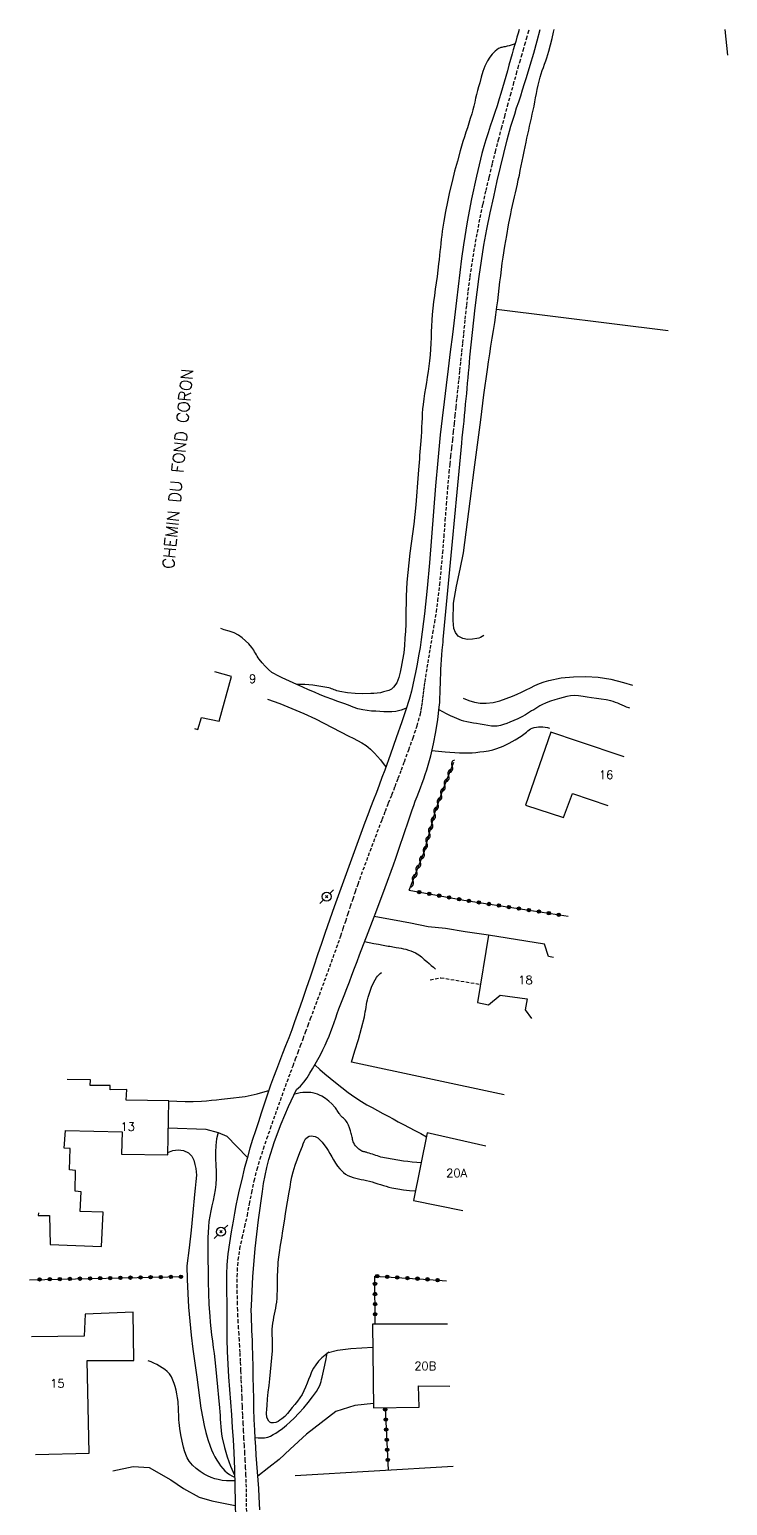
# Model space of a CAD drawing. Header units: millimetres. Extents: x 156000 to 157001, y 155000 to 156000.
# Drawn here: x 156223 to 156326.7, y 155780.8 to 156000 of the extents above; entities that cross this region are included whole.
import ezdxf
from ezdxf.enums import TextEntityAlignment as Align

# ---------------------------------------------------------------- set-up
doc = ezdxf.new("R2010")
doc.units = ezdxf.units.MM
doc.linetypes.add('DASHED', pattern=[0.75, 0.5, -0.25])
doc.layers.get('0').update_dxf_attribs({"linetype": 'CONTINUOUS'})
for name, color, linetype in [('W0001', 6, 'DASHED'), ('W0008', 7, 'CONTINUOUS'), ('W0017', 7, 'CONTINUOUS'), ('W0101', 7, 'CONTINUOUS'), ('W0112', 1, 'DASHED'), ('W0211', 2, 'CONTINUOUS'), ('W0214', 2, 'CONTINUOUS'), ('W0300', 7, 'CONTINUOUS'), ('W0303', 7, 'CONTINUOUS'), ('W0310', 3, 'CONTINUOUS'), ('W0323', 7, 'CONTINUOUS'), ('W0330', 7, 'CONTINUOUS'), ('W0473', 7, 'CONTINUOUS'), ('W0989', 7, 'CONTINUOUS'), ('W0991', 7, 'CONTINUOUS')]:
    doc.layers.add(name, color=color, linetype=linetype)
doc.styles.get("Standard").update_dxf_attribs({"font": 'romans.shx', "width": 0.85})

# ---------------------------------------------------------------- blocks, each defined once
blk = doc.blocks.new('T473')
for p, q in [((-0.166667, 0.166667), (0.166667, -0.166667)), ((-0.166667, -0.166667), (0.166667, 0.166667)), ((0.500001, 0.500001), (1.000002, 1.000002)), ((-1.000002, -1.000002), (-0.500001, -0.500001))]:
    blk.add_line(p, q)
blk.add_ellipse((0, 0), major_axis=(0.471405, 0.471405), ratio=1, start_param=5.4977871438, end_param=11.780972451)
blk = doc.blocks.new('t310o')
at = {"color": 0, "linetype": 'Continuous'}
for centre, start, end in [((-0.5, 0.38), 216.8699, 323.1304), ((0.5, -0.37), 36.8699, 143.1303)]:
    blk.add_arc(centre, 0.625, start, end, dxfattribs=at)
blk = doc.blocks.new('t323o')
at = {"color": 0, "linetype": 'Continuous'}
for radius in [0.25, 0.15]:
    blk.add_circle((0, 0), radius, dxfattribs=at)

msp = doc.modelspace()

# ---------------------------------------------------------------- linework, layer by layer
at = {"layer": 'W0001'}
msp.add_lwpolyline([(156255.25, 155779.86), (156255.24, 155781.3), (156255.23, 155782.73), (156255.19, 155784.17), (156255.15, 155785.26), (156255.1, 155786.35), (156255.04, 155787.44), (156254.98, 155788.54), (156254.92, 155789.63), (156254.85, 155790.72), (156254.79, 155791.81), (156254.74, 155792.9), (156254.67, 155794.22), (156254.62, 155795.54), (156254.56, 155796.86), (156254.51, 155798.19), (156254.45, 155799.51), (156254.4, 155800.83), (156254.34, 155802.15), (156254.28, 155803.47), (156254.23, 155804.37), (156254.18, 155805.26), (156254.12, 155806.16), (156254.06, 155807.06), (156254.01, 155807.95), (156253.96, 155808.85), (156253.92, 155809.75), (156253.9, 155810.65), (156253.88, 155811.47), (156253.86, 155812.3), (156253.85, 155813.12), (156253.85, 155813.95), (156253.86, 155814.78), (156253.88, 155815.6), (156253.93, 155816.43), (156254.01, 155817.25), (156254.25, 155818.92), (156254.6, 155820.56), (156254.98, 155822.2), (156255.35, 155823.83), (156255.69, 155825.56), (156256.03, 155827.28), (156256.38, 155829), (156256.8, 155830.71), (156257.25, 155832.24), (156257.74, 155833.76), (156258.26, 155835.26), (156258.78, 155836.77), (156259.51, 155838.85), (156260.25, 155840.93), (156261.01, 155843.01), (156261.77, 155845.08), (156262.14, 155846.08), (156262.51, 155847.09), (156262.89, 155848.09), (156263.26, 155849.09), (156263.64, 155850.09), (156264.01, 155851.09), (156264.38, 155852.09), (156264.75, 155853.09), (156265.79, 155855.89), (156266.82, 155858.68), (156267.85, 155861.48), (156268.85, 155864.29), (156269.23, 155865.38), (156269.6, 155866.48), (156269.96, 155867.58), (156270.32, 155868.68), (156270.68, 155869.78), (156271.05, 155870.87), (156271.42, 155871.97), (156271.8, 155873.06), (156272.56, 155875.17), (156273.34, 155877.27), (156274.12, 155879.36), (156274.92, 155881.45), (156275.38, 155882.68), (156275.86, 155883.9), (156276.34, 155885.12), (156276.82, 155886.34), (156277.29, 155887.57), (156277.77, 155888.79), (156278.23, 155890.02), (156278.68, 155891.25), (156279.32, 155893.01), (156279.96, 155894.77), (156280.55, 155896.55), (156281.05, 155898.36), (156281.17, 155898.95), (156281.28, 155899.54), (156281.37, 155900.13), (156281.44, 155900.73), (156281.51, 155901.33), (156281.58, 155901.92), (156281.66, 155902.52), (156281.74, 155903.11), (156281.85, 155903.82), (156281.97, 155904.53), (156282.08, 155905.24), (156282.19, 155905.95), (156282.31, 155906.65), (156282.42, 155907.36), (156282.54, 155908.07), (156282.65, 155908.78), (156282.91, 155910.36), (156283.18, 155911.94), (156283.43, 155913.53), (156283.65, 155915.12), (156283.93, 155917.5), (156284.16, 155919.89), (156284.37, 155922.27), (156284.57, 155924.66), (156284.75, 155927.05), (156284.94, 155929.44), (156285.13, 155931.83), (156285.35, 155934.21), (156285.47, 155935.42), (156285.59, 155936.63), (156285.72, 155937.84), (156285.85, 155939.05), (156285.98, 155940.26), (156286.11, 155941.47), (156286.23, 155942.68), (156286.36, 155943.89), (156286.5, 155945.26), (156286.65, 155946.63), (156286.79, 155948), (156286.93, 155949.37), (156287.07, 155950.74), (156287.21, 155952.11), (156287.36, 155953.48), (156287.5, 155954.85), (156287.72, 155956.96), (156287.94, 155959.07), (156288.17, 155961.18), (156288.44, 155963.29), (156288.77, 155965.48), (156289.13, 155967.67), (156289.52, 155969.85), (156289.94, 155972.03), (156290.36, 155974.06), (156290.81, 155976.07), (156291.28, 155978.08), (156291.76, 155980.09), (156292.2, 155981.84), (156292.65, 155983.59), (156293.12, 155985.34), (156293.58, 155987.08), (156294.01, 155988.67), (156294.44, 155990.25), (156294.87, 155991.84), (156295.31, 155993.42), (156295.56, 155994.29), (156295.81, 155995.16), (156296.06, 155996.02), (156296.32, 155996.89), (156296.57, 155997.76), (156296.83, 155998.63), (156297.08, 155999.49), (156297.22, 156000)], dxfattribs=at)
at = {"layer": 'W0008'}
for points in [[(156295.74, 156000), (156295.58, 155999.47), (156295.4, 155998.85), (156295.22, 155998.23), (156295.04, 155997.61), (156294.85, 155997), (156294.68, 155996.38), (156294.44, 155995.54), (156294.2, 155994.7), (156293.97, 155993.86), (156293.73, 155993.03), (156293.5, 155992.19), (156293.26, 155991.35), (156293.01, 155990.51), (156292.77, 155989.68), (156292.45, 155988.67), (156292.12, 155987.66), (156291.78, 155986.65), (156291.44, 155985.65), (156291.1, 155984.64), (156290.78, 155983.63), (156290.47, 155982.61), (156290.19, 155981.58), (156289.37, 155978.22), (156288.66, 155974.84), (156288.02, 155971.44), (156287.44, 155968.03), (156287.14, 155965.97), (156286.89, 155963.91), (156286.66, 155961.84), (156286.42, 155959.77), (156286.11, 155957.23), (156285.8, 155954.68), (156285.49, 155952.14), (156285.18, 155949.6), (156284.88, 155947.15), (156284.58, 155944.7), (156284.28, 155942.25), (156284.01, 155939.8), (156283.63, 155936), (156283.3, 155932.2), (156283, 155928.4), (156282.7, 155924.6), (156282.39, 155920.8), (156282.04, 155917), (156281.65, 155913.2), (156281.18, 155909.42), (156281, 155908.19), (156280.79, 155906.96), (156280.56, 155905.74), (156280.32, 155904.52), (156280.13, 155903.59), (156279.93, 155902.66), (156279.71, 155901.74), (156279.48, 155900.82), (156279.39, 155900.5), (156279.29, 155900.19), (156279.19, 155899.88), (156279.08, 155899.56), (156278.28, 155897.16), (156277.46, 155894.77), (156276.62, 155892.39), (156275.77, 155890.01), (156275.35, 155888.89), (156274.94, 155887.78), (156274.51, 155886.67), (156274.09, 155885.56), (156273.66, 155884.45), (156273.23, 155883.34), (156272.81, 155882.23), (156272.39, 155881.12), (156271, 155877.32), (156269.62, 155873.51), (156268.26, 155869.69), (156266.92, 155865.88), (156266.34, 155864.22), (156265.78, 155862.56), (156265.22, 155860.89), (156264.66, 155859.23), (156264.1, 155857.57), (156263.54, 155855.91), (156262.96, 155854.25), (156262.37, 155852.6), (156261.94, 155851.41), (156261.49, 155850.24), (156261.03, 155849.06), (156260.57, 155847.89), (156260.11, 155846.72), (156259.66, 155845.54), (156259.22, 155844.37), (156258.79, 155843.18), (156258.43, 155842.15), (156258.09, 155841.11), (156257.76, 155840.07), (156257.42, 155839.03), (156256.99, 155837.73), (156256.56, 155836.44), (156256.14, 155835.14), (156255.74, 155833.83), (156255.31, 155832.3), (156254.9, 155830.76), (156254.51, 155829.21), (156254.15, 155827.66), (156253.89, 155826.51), (156253.65, 155825.35), (156253.42, 155824.19), (156253.22, 155823.02), (156252.94, 155821.41), (156252.69, 155819.79), (156252.47, 155818.16), (156252.31, 155816.53), (156252.25, 155815.15), (156252.25, 155813.78), (156252.27, 155812.4), (156252.28, 155811.02), (156252.29, 155809.17), (156252.3, 155807.32), (156252.32, 155805.47), (156252.37, 155803.62), (156252.46, 155801.74), (156252.57, 155799.87), (156252.7, 155797.99), (156252.84, 155796.12), (156252.98, 155794.25), (156253.11, 155792.37), (156253.23, 155790.5), (156253.33, 155788.62), (156253.42, 155786.17), (156253.5, 155783.71), (156253.55, 155781.26), (156253.6, 155778.81)], [(156262.65, 155842.55), (156262.96, 155842.8), (156263.24, 155843.06), (156263.51, 155843.35), (156263.76, 155843.64), (156264.23, 155844.28), (156264.64, 155844.96), (156265.03, 155845.64), (156265.42, 155846.33), (156265.82, 155847.02), (156266.21, 155847.73), (156266.58, 155848.44), (156266.93, 155849.16), (156267.22, 155849.82), (156267.49, 155850.48), (156267.75, 155851.15), (156267.99, 155851.83), (156268.23, 155852.5), (156268.47, 155853.18), (156268.71, 155853.85), (156268.96, 155854.52), (156269.35, 155855.53), (156269.73, 155856.53), (156270.11, 155857.54), (156270.5, 155858.54), (156270.88, 155859.55), (156271.26, 155860.56), (156271.65, 155861.56), (156272.03, 155862.57), (156273.3, 155865.9), (156274.58, 155869.23), (156275.84, 155872.57), (156277.06, 155875.92), (156277.42, 155876.94), (156277.77, 155877.96), (156278.11, 155878.98), (156278.44, 155880), (156278.78, 155881.02), (156279.12, 155882.04), (156279.46, 155883.06), (156279.82, 155884.08), (156280.06, 155884.74), (156280.3, 155885.4), (156280.55, 155886.06), (156280.81, 155886.72), (156281.06, 155887.37), (156281.3, 155888.04), (156281.54, 155888.7), (156281.77, 155889.36), (156282, 155890.05), (156282.21, 155890.73), (156282.42, 155891.42), (156282.6, 155892.11), (156282.99, 155893.9), (156283.34, 155895.7), (156283.63, 155897.51), (156283.85, 155899.33), (156283.92, 155900.03), (156283.96, 155900.74), (156283.99, 155901.44), (156284.01, 155902.14), (156284.03, 155902.84), (156284.04, 155903.55), (156284.07, 155904.25), (156284.1, 155904.95), (156284.15, 155905.67), (156284.2, 155906.39), (156284.25, 155907.1), (156284.31, 155907.82), (156284.34, 155908.22), (156284.38, 155908.61), (156284.42, 155909.01), (156284.45, 155909.41), (156285.13, 155916.69), (156285.81, 155923.97), (156286.51, 155931.26), (156287.2, 155938.54), (156287.28, 155939.37), (156287.36, 155940.19), (156287.45, 155941.02), (156287.53, 155941.85), (156287.61, 155942.68), (156287.69, 155943.5), (156287.77, 155944.33), (156287.85, 155945.16), (156287.93, 155945.93), (156288, 155946.7), (156288.07, 155947.47), (156288.14, 155948.24), (156288.21, 155949.01), (156288.28, 155949.79), (156288.35, 155950.56), (156288.42, 155951.33), (156288.61, 155953.16), (156288.79, 155955), (156288.98, 155956.84), (156289.2, 155958.67), (156289.49, 155960.99), (156289.79, 155963.31), (156290.12, 155965.63), (156290.49, 155967.95), (156290.93, 155970.35), (156291.42, 155972.76), (156291.94, 155975.15), (156292.48, 155977.54), (156292.95, 155979.57), (156293.44, 155981.6), (156293.96, 155983.62), (156294.51, 155985.63), (156294.78, 155986.54), (156295.06, 155987.45), (156295.35, 155988.36), (156295.65, 155989.26), (156295.95, 155990.16), (156296.24, 155991.06), (156296.53, 155991.97), (156296.82, 155992.88), (156297.35, 155994.69), (156297.88, 155996.5), (156298.39, 155998.32), (156298.86, 156000)], [(156257.61, 155827.4), (156257.77, 155828.6), (156257.98, 155829.8), (156258.24, 155830.99), (156258.55, 155832.16), (156259.4, 155834.83), (156260.37, 155837.45), (156261.45, 155840.02), (156262.65, 155842.55)], [(156257.21, 155780.12), (156257.11, 155782.06), (156257.04, 155783.3), (156256.95, 155784.53), (156256.86, 155785.77), (156256.77, 155787.01), (156256.67, 155788.24), (156256.59, 155789.48), (156256.51, 155790.72), (156256.45, 155791.96), (156256.38, 155793.53), (156256.33, 155795.11), (156256.29, 155796.68), (156256.26, 155798.26), (156256.23, 155799.83), (156256.2, 155801.41), (156256.17, 155802.98), (156256.13, 155804.56), (156256.1, 155805.29), (156256.07, 155806.03), (156256.03, 155806.77), (156256, 155807.51), (156255.97, 155808.25), (156255.95, 155808.98), (156255.94, 155809.72), (156255.96, 155810.46), (156256.17, 155814.71), (156256.52, 155818.96), (156257, 155823.19), (156257.61, 155827.4)]]:
    msp.add_lwpolyline(points, dxfattribs=at)
at = {"layer": 'W0017'}
for points in [[(156278.96, 155899.21), (156278.59, 155899.04), (156278.21, 155898.9), (156277.81, 155898.78), (156277.41, 155898.7), (156276.82, 155898.64), (156276.23, 155898.64), (156275.64, 155898.67), (156275.05, 155898.71), (156274.41, 155898.73), (156273.77, 155898.77), (156273.14, 155898.83), (156272.5, 155898.93), (156271.77, 155899.12), (156271.06, 155899.37), (156270.36, 155899.63), (156269.66, 155899.89), (156268.78, 155900.2), (156267.91, 155900.52), (156267.04, 155900.84), (156266.17, 155901.18), (156265.3, 155901.55), (156264.43, 155901.94), (156263.57, 155902.34), (156262.7, 155902.73), (156262.16, 155902.98), (156261.62, 155903.22), (156261.08, 155903.46), (156260.54, 155903.72), (156260.15, 155903.9), (156259.75, 155904.08), (156259.36, 155904.28), (156258.99, 155904.51), (156258.47, 155904.95), (156257.98, 155905.44), (156257.53, 155905.95), (156257.11, 155906.48), (156256.95, 155906.69), (156256.82, 155906.91), (156256.69, 155907.14), (156256.56, 155907.36), (156256.43, 155907.59), (156256.3, 155907.81), (156256.16, 155908.02), (156256, 155908.23), (156255.57, 155908.73), (156255.1, 155909.2), (156254.6, 155909.64), (156254.06, 155910.02), (156253.37, 155910.37), (156252.65, 155910.63), (156251.91, 155910.85), (156251.42, 155911.01)], [(156312.17, 155899.19), (156312.02, 155899.24), (156311.69, 155899.37), (156311.35, 155899.5), (156311.03, 155899.64), (156310.7, 155899.78), (156310.37, 155899.92), (156310.03, 155900.05), (156309.69, 155900.17), (156309.35, 155900.27), (156308.64, 155900.43), (156307.92, 155900.54), (156307.2, 155900.62), (156306.48, 155900.72), (156305.84, 155900.83), (156305.21, 155900.95), (156304.56, 155901.05), (156303.91, 155901.08), (156303.34, 155901.03), (156302.79, 155900.93), (156302.24, 155900.8), (156301.7, 155900.65), (156301.04, 155900.45), (156300.38, 155900.23), (156299.74, 155899.98), (156299.11, 155899.69), (156298.79, 155899.53), (156298.48, 155899.35), (156298.18, 155899.17), (156297.88, 155898.97), (156297.58, 155898.78), (156297.28, 155898.59), (156296.97, 155898.4), (156296.66, 155898.23), (156296.1, 155897.93), (156295.52, 155897.63), (156294.94, 155897.36), (156294.34, 155897.11), (156293.88, 155896.94), (156293.41, 155896.78), (156292.93, 155896.64), (156292.44, 155896.54), (156292.24, 155896.51), (156292.04, 155896.5), (156291.83, 155896.5), (156291.63, 155896.51)], [(156258.35, 155900.55), (156260.16, 155899.87), (156261.94, 155899.15), (156263.72, 155898.39), (156265.48, 155897.59), (156266.73, 155896.99), (156267.97, 155896.35), (156269.19, 155895.69), (156270.42, 155895.04), (156271.07, 155894.72), (156271.72, 155894.4), (156272.37, 155894.06), (156272.98, 155893.67), (156273.32, 155893.41), (156273.65, 155893.12), (156273.95, 155892.82), (156274.25, 155892.52), (156274.7, 155892.03), (156275.13, 155891.52), (156275.54, 155891), (156275.93, 155890.47)], [(156291.63, 155896.51), (156291.07, 155896.61), (156290.51, 155896.7), (156289.95, 155896.8), (156289.39, 155896.91), (156288.92, 155896.99), (156288.44, 155897.07), (156287.97, 155897.16), (156287.5, 155897.28), (156287.14, 155897.39), (156286.79, 155897.51), (156286.45, 155897.64), (156286.1, 155897.79), (156285.52, 155898.05), (156284.95, 155898.34), (156284.38, 155898.64), (156283.83, 155898.96)], [(156282.79, 155892.9), (156283.27, 155892.84), (156283.75, 155892.8), (156284.23, 155892.75), (156284.72, 155892.71), (156285.44, 155892.65), (156286.16, 155892.6), (156286.88, 155892.55), (156287.6, 155892.54), (156288.17, 155892.55), (156288.73, 155892.58), (156289.3, 155892.63), (156289.86, 155892.69), (156290.5, 155892.78), (156291.15, 155892.87), (156291.79, 155893), (156292.42, 155893.19), (156293.35, 155893.56), (156294.26, 155894.01), (156295.13, 155894.51), (156296, 155895.03), (156296.21, 155895.17), (156296.41, 155895.33), (156296.61, 155895.49), (156296.8, 155895.65), (156297, 155895.82), (156297.21, 155895.97), (156297.43, 155896.11), (156297.66, 155896.22), (156297.97, 155896.33), (156298.29, 155896.4), (156298.61, 155896.43), (156298.93, 155896.45), (156299.26, 155896.44), (156299.59, 155896.4), (156299.92, 155896.34), (156300.23, 155896.25)], [(156291.17, 155865.5), (156287.69, 155865.98), (156284.78, 155866.46), (156282.23, 155866.73), (156279.57, 155867.27), (156278.26, 155867.52), (156274.18, 155868.26)], [(156272.77, 155864.52), (156273.46, 155864.38), (156274.15, 155864.25), (156274.85, 155864.12), (156275.54, 155863.99), (156275.78, 155863.95), (156276.02, 155863.91), (156276.26, 155863.87), (156276.5, 155863.84), (156276.74, 155863.8), (156276.98, 155863.76), (156277.22, 155863.72), (156277.46, 155863.67), (156277.83, 155863.61), (156278.19, 155863.54), (156278.55, 155863.47), (156278.91, 155863.38), (156279.27, 155863.27), (156279.64, 155863.16), (156280, 155863.02), (156280.35, 155862.86), (156280.8, 155862.57), (156281.21, 155862.24), (156281.61, 155861.89), (156282.01, 155861.55), (156282.34, 155861.27), (156282.67, 155860.99), (156282.99, 155860.71), (156283.3, 155860.42)], [(156265.35, 155846.21), (156266.1, 155845.53), (156266.86, 155844.86), (156267.63, 155844.22), (156268.42, 155843.58), (156269.37, 155842.85), (156270.33, 155842.13), (156271.3, 155841.44), (156272.3, 155840.78), (156273.08, 155840.3), (156273.88, 155839.86), (156274.69, 155839.43), (156275.49, 155839), (156276.25, 155838.59), (156277.01, 155838.18), (156277.77, 155837.77), (156278.54, 155837.37), (156279.39, 155836.91), (156280.25, 155836.45), (156281.11, 155836), (156281.96, 155835.54)], [(156243.67, 155840.86), (156244.89, 155840.8), (156246.1, 155840.77), (156247.32, 155840.78), (156248.54, 155840.82), (156249.28, 155840.87), (156250.03, 155840.95), (156250.77, 155841.04), (156251.51, 155841.13), (156252.39, 155841.22), (156253.27, 155841.31), (156254.15, 155841.41), (156255.03, 155841.54), (156255.91, 155841.72), (156256.79, 155841.92), (156257.66, 155842.14), (156258.52, 155842.4)], [(156281.17, 155831.65), (156280.51, 155831.7), (156279.85, 155831.77), (156279.19, 155831.84), (156278.53, 155831.93), (156277.69, 155832.06), (156276.85, 155832.19), (156276.02, 155832.35), (156275.19, 155832.53), (156274.93, 155832.6), (156274.68, 155832.68), (156274.43, 155832.76), (156274.18, 155832.84), (156273.93, 155832.93), (156273.69, 155833.01), (156273.44, 155833.1), (156273.19, 155833.17), (156273.08, 155833.2), (156272.98, 155833.23), (156272.88, 155833.26), (156272.78, 155833.28), (156272.67, 155833.31), (156272.57, 155833.34), (156272.47, 155833.37), (156272.37, 155833.41), (156272.21, 155833.49), (156272.06, 155833.58), (156271.92, 155833.67), (156271.79, 155833.79), (156271.6, 155833.98), (156271.43, 155834.18), (156271.28, 155834.4), (156271.15, 155834.64), (156271.08, 155834.8), (156271.03, 155834.98), (156270.99, 155835.15), (156270.95, 155835.33), (156270.92, 155835.5), (156270.88, 155835.68), (156270.84, 155835.85), (156270.79, 155836.03), (156270.67, 155836.44), (156270.54, 155836.85), (156270.39, 155837.25), (156270.19, 155837.64), (156270.07, 155837.82), (156269.94, 155837.98), (156269.8, 155838.13), (156269.65, 155838.28), (156269.5, 155838.42), (156269.35, 155838.57), (156269.2, 155838.72), (156269.07, 155838.88), (156268.97, 155839.01), (156268.88, 155839.15), (156268.8, 155839.28), (156268.71, 155839.42), (156268.63, 155839.56), (156268.54, 155839.69), (156268.45, 155839.83), (156268.34, 155839.95), (156267.91, 155840.41), (156267.45, 155840.84), (156266.95, 155841.24), (156266.42, 155841.58), (156266.09, 155841.74), (156265.75, 155841.87), (156265.4, 155841.96), (156265.05, 155842.05), (156264.79, 155842.09), (156264.54, 155842.12), (156264.28, 155842.13), (156264.02, 155842.13), (156263.61, 155842.1), (156263.19, 155842.04), (156262.78, 155841.96), (156262.38, 155841.85)], [(156243.6, 155836.88), (156249.17, 155836.66), (156251, 155836.18), (156252.31, 155835.63), (156255.34, 155832.51)], [(156256.49, 155790.89), (156256.96, 155790.82), (156257.43, 155790.8), (156257.9, 155790.84), (156258.37, 155790.93), (156258.79, 155791.09), (156259.19, 155791.29), (156259.56, 155791.53), (156259.92, 155791.78), (156260.55, 155792.22), (156261.15, 155792.7), (156261.73, 155793.21), (156262.29, 155793.74), (156263.02, 155794.49), (156263.72, 155795.27), (156264.38, 155796.08), (156265.02, 155796.9), (156265.32, 155797.31), (156265.61, 155797.72), (156265.88, 155798.15), (156266.11, 155798.6), (156266.22, 155798.89), (156266.3, 155799.2), (156266.37, 155799.5), (156266.44, 155799.81), (156266.65, 155800.72), (156266.86, 155801.63), (156267.04, 155802.55), (156267.22, 155803.46)], [(156267.23, 155803.46), (156268.76, 155803.83), (156270.74, 155804.08), (156273.98, 155804.28)], [(156253.44, 155784.44), (156252.84, 155784.41), (156252.23, 155784.43), (156251.63, 155784.5), (156251.04, 155784.61), (156250.5, 155784.75), (156249.97, 155784.94), (156249.45, 155785.16), (156248.96, 155785.43), (156248.34, 155785.83), (156247.75, 155786.28), (156247.2, 155786.78), (156246.72, 155787.36), (156246.43, 155787.84), (156246.21, 155788.36), (156246.03, 155788.89), (156245.88, 155789.42), (156245.65, 155790.33), (156245.47, 155791.25), (156245.33, 155792.18), (156245.22, 155793.1), (156245.18, 155793.49), (156245.16, 155793.88), (156245.15, 155794.27), (156245.14, 155794.66), (156245.13, 155795.05), (156245.12, 155795.44), (156245.09, 155795.83), (156245.05, 155796.21), (156244.98, 155796.77), (156244.89, 155797.33), (156244.78, 155797.88), (156244.63, 155798.42), (156244.47, 155798.91), (156244.3, 155799.39), (156244.07, 155799.87), (156243.79, 155800.3), (156243.46, 155800.65), (156243.09, 155800.95), (156242.7, 155801.21), (156242.31, 155801.46), (156241.9, 155801.7), (156241.48, 155801.91), (156241.05, 155802.1), (156240.61, 155802.27)], [(156274.07, 155795.93), (156271.33, 155795.63), (156268.5, 155794.74), (156264.13, 155791.36), (156261.73, 155789.14), (156260.08, 155787.62), (156258.55, 155786.41), (156256.9, 155785.11)], [(156235.38, 155785.94), (156238.37, 155786.55), (156240.76, 155786.4), (156243.97, 155784.58), (156245.88, 155783.27), (156248.2, 155782.02), (156250.08, 155781.45), (156253.52, 155780.79)]]:
    msp.add_lwpolyline(points, dxfattribs=at)
at = {"layer": 'W0101'}
for points in [[(156247.48, 155896.17), (156248.02, 155896.04), (156248.52, 155897.83), (156251.14, 155897.29), (156252.98, 155903.89)], [(156252.98, 155903.89), (156250.53, 155904.58)], [(156304.56, 155894.24), (156300.42, 155895.62), (156296.65, 155884.81), (156302.3, 155882.98), (156303.64, 155886.52), (156303.64, 155886.52), (156308.89, 155884.75)], [(156311.32, 155891.95), (156304.56, 155894.24)], [(156300.81, 155862.16), (156300.08, 155862.3), (156299.5, 155864.12), (156291.17, 155865.5), (156289.52, 155855.48), (156291.15, 155855.14), (156292.92, 155856.59), (156296.89, 155856.02), (156296.62, 155854.38), (156297.57, 155853.1)], [(156237.37, 155840.98), (156237.46, 155842.58), (156234.97, 155842.51), (156234.96, 155843.13), (156232.01, 155843.14), (156232.04, 155843.99), (156228.57, 155844.03)], [(156224.32, 155824.23), (156224.3, 155823.84), (156225.96, 155823.82), (156226.08, 155819.54), (156233.7, 155819.25), (156233.95, 155824.33), (156230.52, 155824.43), (156230.69, 155827.37), (156229.78, 155827.48), (156229.84, 155830.52), (156228.93, 155830.61), (156229.01, 155833.8), (156228.14, 155833.86), (156228.36, 155836.48), (156236.74, 155836.25), (156236.74, 155836.25), (156236.68, 155832.97), (156243.52, 155832.84), (156243.67, 155840.86), (156237.37, 155840.98)], [(156290.79, 155834.13), (156282.08, 155836.1), (156280.04, 155826.07), (156287.38, 155824.6)], [(156231.58, 155802.29), (156238.51, 155802.28), (156238.38, 155809.48), (156231.26, 155809.19), (156231.09, 155805.9), (156231.09, 155805.9), (156223.28, 155805.81)], [(156277.29, 155807.69), (156273.95, 155807.68), (156274.08, 155795.28), (156280.89, 155795.36), (156280.77, 155798.53), (156280.77, 155798.53), (156285.45, 155798.5)], [(156285.09, 155807.7), (156277.29, 155807.69)], [(156223.87, 155788.35), (156231.84, 155788.52), (156231.58, 155802.29)]]:
    msp.add_lwpolyline(points, dxfattribs=at)
at = {"layer": 'W0112'}
msp.add_lwpolyline([(156282.5, 155858.85), (156284.1, 155859.15), (156289.97, 155858.19)], dxfattribs=at)
at = {"layer": 'W0211'}
for points in [[(156290.46, 155910), (156290.23, 155909.83), (156289.98, 155909.69), (156289.72, 155909.59), (156289.44, 155909.53), (156288.77, 155909.44), (156288.06, 155909.41), (156287.34, 155909.55), (156286.68, 155909.91), (156286.27, 155910.42), (156286.04, 155911.03), (156285.95, 155911.65), (156285.91, 155912.24), (156285.95, 155914.8), (156286.4, 155917.33), (156286.98, 155919.82), (156287.45, 155922.27), (156287.66, 155923.81), (156287.87, 155925.35), (156288.07, 155926.88), (156288.26, 155928.42), (156288.46, 155929.96), (156288.65, 155931.5), (156288.85, 155933.04), (156289.05, 155934.58), (156289.53, 155938.31), (156290.01, 155942.04), (156290.5, 155945.76), (156291.02, 155949.49), (156291.18, 155950.65), (156291.36, 155951.82), (156291.54, 155952.98), (156291.73, 155954.14), (156291.91, 155955.31), (156292.09, 155956.47), (156292.26, 155957.63), (156292.42, 155958.8), (156292.55, 155959.72), (156292.66, 155960.65), (156292.77, 155961.58), (156292.87, 155962.5), (156292.98, 155963.43), (156293.09, 155964.35), (156293.21, 155965.28), (156293.34, 155966.2), (156293.59, 155967.81), (156293.87, 155969.41), (156294.16, 155971), (156294.47, 155972.6), (156294.6, 155973.23), (156294.74, 155973.87), (156294.88, 155974.5), (156295.03, 155975.13), (156295.18, 155975.76), (156295.32, 155976.39), (156295.46, 155977.03), (156295.6, 155977.66), (156295.75, 155978.36), (156295.89, 155979.06), (156296.03, 155979.76), (156296.18, 155980.46), (156296.32, 155981.16), (156296.46, 155981.86), (156296.6, 155982.56), (156296.75, 155983.26), (156296.88, 155983.86), (156297.01, 155984.45), (156297.14, 155985.05), (156297.27, 155985.64), (156297.4, 155986.24), (156297.54, 155986.83), (156297.67, 155987.43), (156297.8, 155988.02), (156297.93, 155988.64), (156298.05, 155989.25), (156298.17, 155989.87), (156298.29, 155990.49), (156298.42, 155991.1), (156298.55, 155991.71), (156298.69, 155992.33), (156298.85, 155992.93), (156298.99, 155993.42), (156299.15, 155993.9), (156299.32, 155994.38), (156299.49, 155994.85), (156299.66, 155995.33), (156299.83, 155995.8), (156299.99, 155996.28), (156300.14, 155996.77), (156300.39, 155997.72), (156300.62, 155998.67), (156300.82, 155999.63), (156300.9, 156000)], [(156295.11, 155997.88), (156294.82, 155997.79), (156294.54, 155997.69), (156294.25, 155997.6), (156293.96, 155997.52), (156293.8, 155997.47), (156293.64, 155997.44), (156293.47, 155997.41), (156293.31, 155997.39), (156293.14, 155997.35), (156292.98, 155997.31), (156292.82, 155997.25), (156292.67, 155997.17), (156292.16, 155996.8), (156291.73, 155996.36), (156291.35, 155995.87), (156291.02, 155995.36), (156290.63, 155994.57), (156290.34, 155993.75), (156290.1, 155992.91), (156289.86, 155992.08), (156289.69, 155991.51), (156289.54, 155990.94), (156289.39, 155990.36), (156289.25, 155989.78), (156289.12, 155989.2), (156288.97, 155988.63), (156288.83, 155988.05), (156288.67, 155987.48), (156288.47, 155986.79), (156288.26, 155986.1), (156288.04, 155985.42), (156287.82, 155984.73), (156287.59, 155984.05), (156287.38, 155983.37), (156287.16, 155982.68), (156286.96, 155981.99), (156286.54, 155980.47), (156286.13, 155978.95), (156285.75, 155977.42), (156285.39, 155975.88), (156285.09, 155974.43), (156284.8, 155972.97), (156284.55, 155971.51), (156284.31, 155970.05), (156284.23, 155969.44), (156284.15, 155968.84), (156284.08, 155968.23), (156284.02, 155967.63), (156283.96, 155967.02), (156283.9, 155966.42), (156283.83, 155965.82), (156283.76, 155965.21), (156283.65, 155964.27), (156283.52, 155963.33), (156283.39, 155962.38), (156283.26, 155961.44), (156283.13, 155960.5), (156283.01, 155959.56), (156282.9, 155958.61), (156282.81, 155957.66), (156282.74, 155956.81), (156282.69, 155955.95), (156282.66, 155955.09), (156282.63, 155954.23), (156282.6, 155953.37), (156282.56, 155952.52), (156282.5, 155951.66), (156282.43, 155950.8), (156282.33, 155949.99), (156282.21, 155949.18), (156282.08, 155948.37), (156281.94, 155947.56), (156281.8, 155946.75), (156281.67, 155945.94), (156281.55, 155945.13), (156281.45, 155944.32), (156281.39, 155943.64), (156281.34, 155942.96), (156281.3, 155942.28), (156281.26, 155941.61), (156281.23, 155940.93), (156281.2, 155940.25), (156281.16, 155939.57), (156281.12, 155938.89), (156281.08, 155938.36), (156281.04, 155937.82), (156280.99, 155937.29), (156280.94, 155936.75), (156280.9, 155936.22), (156280.85, 155935.68), (156280.81, 155935.14), (156280.76, 155934.61), (156280.71, 155933.96), (156280.67, 155933.31), (156280.62, 155932.66), (156280.58, 155932.01), (156280.54, 155931.35), (156280.49, 155930.7), (156280.44, 155930.05), (156280.38, 155929.4), (156280.23, 155927.97), (156280.06, 155926.53), (156279.87, 155925.1), (156279.68, 155923.67), (156279.5, 155922.24), (156279.32, 155920.8), (156279.17, 155919.37), (156279.05, 155917.93), (156278.98, 155916.89), (156278.94, 155915.84), (156278.92, 155914.8), (156278.91, 155913.76), (156278.9, 155912.71), (156278.87, 155911.67), (156278.83, 155910.63), (156278.76, 155909.59), (156278.67, 155908.51), (156278.57, 155907.43), (156278.42, 155906.36), (156278.2, 155905.3), (156278.03, 155904.54), (156277.84, 155903.75), (156277.54, 155902.98), (156277.07, 155902.3), (156276.74, 155902.03), (156276.36, 155901.84), (156275.97, 155901.71), (156275.58, 155901.6), (156275.11, 155901.49), (156274.64, 155901.42), (156274.16, 155901.38), (156273.68, 155901.36), (156272.52, 155901.35), (156271.37, 155901.39), (156270.22, 155901.5), (156269.08, 155901.68), (156268.87, 155901.73), (156268.66, 155901.79), (156268.46, 155901.86), (156268.27, 155901.94), (156268.07, 155902.02), (156267.87, 155902.09), (156267.67, 155902.16), (156267.46, 155902.21), (156266.28, 155902.44), (156265.1, 155902.6), (156263.9, 155902.7), (156262.7, 155902.73)], [(156267.46, 155803.52), (156266.91, 155803.12), (156266.4, 155802.68), (156265.93, 155802.19), (156265.51, 155801.66), (156265.18, 155801.15), (156264.9, 155800.61), (156264.66, 155800.05), (156264.44, 155799.48), (156264.23, 155798.92), (156264, 155798.36), (156263.75, 155797.81), (156263.47, 155797.27), (156263.14, 155796.76), (156262.78, 155796.27), (156262.4, 155795.79), (156262.02, 155795.32), (156261.66, 155794.88), (156261.3, 155794.43), (156260.91, 155794), (156260.48, 155793.62), (156260.2, 155793.42), (156259.91, 155793.24), (156259.59, 155793.09), (156259.24, 155793.03), (156259.06, 155793.03), (156258.87, 155793.06), (156258.68, 155793.13), (156258.53, 155793.27), (156258.25, 155793.84), (156258.19, 155794.48), (156258.24, 155795.09), (156258.27, 155795.64), (156258.32, 155796.63), (156258.43, 155797.62), (156258.57, 155798.6), (156258.68, 155799.58), (156258.79, 155800.62), (156258.91, 155801.65), (156259.01, 155802.69), (156259.08, 155803.73), (156259.1, 155804.19), (156259.09, 155804.65), (156259.08, 155805.1), (156259.07, 155805.56), (156259.06, 155806.02), (156259.05, 155806.48), (156259.06, 155806.94), (156259.09, 155807.39), (156259.14, 155807.85), (156259.21, 155808.3), (156259.3, 155808.74), (156259.39, 155809.19), (156259.49, 155809.63), (156259.57, 155810.08), (156259.65, 155810.53), (156259.71, 155810.98), (156259.76, 155811.55), (156259.79, 155812.12), (156259.81, 155812.69), (156259.82, 155813.25), (156259.83, 155813.82), (156259.84, 155814.39), (156259.85, 155814.96), (156259.87, 155815.53), (156259.9, 155815.97), (156259.92, 155816.41), (156259.95, 155816.85), (156259.99, 155817.3), (156260.12, 155818.36), (156260.28, 155819.43), (156260.45, 155820.49), (156260.62, 155821.55), (156260.85, 155822.99), (156261.08, 155824.43), (156261.32, 155825.87), (156261.57, 155827.31), (156261.7, 155828.07), (156261.83, 155828.82), (156261.98, 155829.58), (156262.16, 155830.33), (156262.45, 155831.3), (156262.78, 155832.27), (156263.14, 155833.22), (156263.54, 155834.16), (156263.66, 155834.49), (156263.79, 155834.85), (156263.98, 155835.21), (156264.27, 155835.48), (156264.55, 155835.61), (156264.85, 155835.66), (156265.15, 155835.64), (156265.44, 155835.57), (156265.84, 155835.36), (156266.17, 155835.05), (156266.45, 155834.72), (156266.71, 155834.39), (156267.05, 155833.96), (156267.35, 155833.5), (156267.62, 155833.04), (156267.89, 155832.56), (156268.15, 155832.09), (156268.43, 155831.63), (156268.74, 155831.18), (156269.09, 155830.76), (156269.36, 155830.48), (156269.64, 155830.22), (156269.95, 155829.99), (156270.28, 155829.8), (156270.66, 155829.63), (156271.05, 155829.49), (156271.46, 155829.38), (156271.86, 155829.29), (156272.27, 155829.21), (156272.67, 155829.13), (156273.07, 155829.04), (156273.47, 155828.94), (156273.89, 155828.82), (156274.3, 155828.69), (156274.72, 155828.56), (156275.13, 155828.43), (156275.55, 155828.3), (156275.97, 155828.18), (156276.39, 155828.07), (156276.81, 155827.97), (156277.68, 155827.8), (156278.56, 155827.67), (156279.44, 155827.56), (156280.33, 155827.49)], [(156243.53, 155833.2), (156244.28, 155833.52), (156245.08, 155833.62), (156245.89, 155833.5), (156246.62, 155833.15), (156247.12, 155832.67), (156247.42, 155832.05), (156247.57, 155831.42), (156247.68, 155830.81), (156247.78, 155829.84), (156247.72, 155828.87), (156247.6, 155827.91), (156247.5, 155826.96), (156247.27, 155824.31), (156247.01, 155821.66), (156246.72, 155819.02), (156246.38, 155816.38)], [(156246.38, 155816.38), (156246.42, 155814.32), (156246.5, 155812.27), (156246.63, 155810.21), (156246.79, 155808.16), (156247, 155806.08), (156247.27, 155803.99), (156247.56, 155801.91), (156247.85, 155799.83), (156248.04, 155798.29), (156248.23, 155796.74), (156248.45, 155795.2), (156248.73, 155793.67), (156248.95, 155792.63), (156249.2, 155791.6), (156249.49, 155790.58), (156249.83, 155789.58), (156250.04, 155789.04), (156250.28, 155788.5), (156250.54, 155787.98), (156250.83, 155787.48), (156251.1, 155787.06), (156251.38, 155786.66), (156251.69, 155786.27), (156252.03, 155785.91), (156252.35, 155785.64), (156252.69, 155785.39), (156253.05, 155785.16), (156253.43, 155784.97)]]:
    msp.add_lwpolyline(points, dxfattribs=at)
at = {"layer": 'W0214'}
msp.add_lwpolyline([(156251, 155836.18), (156251, 155836.18), (156251, 155836.18), (156251, 155836.18), (156251, 155836.18), (156250.77, 155835.22), (156250.66, 155834.24), (156250.62, 155833.26), (156250.64, 155832.29), (156250.69, 155831.33), (156250.72, 155830.37), (156250.72, 155829.4), (156250.66, 155828.44), (156250.55, 155827.65), (156250.42, 155826.86), (156250.26, 155826.08), (156250.09, 155825.3), (156249.93, 155824.52), (156249.78, 155823.73), (156249.65, 155822.95), (156249.56, 155822.15), (156249.47, 155820.53), (156249.46, 155818.91), (156249.49, 155817.3), (156249.53, 155815.68), (156249.55, 155813.99), (156249.59, 155812.3), (156249.65, 155810.6), (156249.76, 155808.91), (156249.83, 155807.98), (156249.93, 155807.05), (156250.04, 155806.12), (156250.16, 155805.19), (156250.28, 155804.26), (156250.4, 155803.33), (156250.52, 155802.4), (156250.62, 155801.47), (156250.78, 155799.92), (156250.93, 155798.37), (156251.08, 155796.81), (156251.23, 155795.26), (156251.27, 155794.7), (156251.3, 155794.15), (156251.33, 155793.59), (156251.36, 155793.03), (156251.4, 155792.47), (156251.46, 155791.92), (156251.53, 155791.36), (156251.63, 155790.81), (156251.96, 155789.39), (156252.37, 155787.99), (156252.86, 155786.62), (156253.42, 155785.27)], dxfattribs=at)
at = {"layer": 'W0300'}
for points in [[(156287.43, 155900.7), (156288.24, 155900.35), (156289.08, 155900.1), (156289.94, 155899.95), (156290.82, 155899.92), (156291.84, 155900.03), (156292.83, 155900.31), (156293.78, 155900.65), (156294.72, 155901), (156295.41, 155901.27), (156296.08, 155901.57), (156296.74, 155901.9), (156297.4, 155902.23), (156298.07, 155902.56), (156298.74, 155902.86), (156299.44, 155903.13), (156300.15, 155903.33), (156301.96, 155903.68), (156303.78, 155903.86), (156305.62, 155903.9), (156307.45, 155903.8), (156309.35, 155903.5), (156311.21, 155903.02), (156312.57, 155902.6)], [(156270.8, 155846.63), (156271.33, 155848.29), (156271.84, 155849.97), (156272.3, 155851.65), (156272.73, 155853.34), (156272.81, 155853.71), (156272.87, 155854.07), (156272.93, 155854.44), (156272.99, 155854.8), (156273.05, 155855.17), (156273.11, 155855.53), (156273.19, 155855.9), (156273.29, 155856.26), (156273.53, 155857.01), (156273.81, 155857.76), (156274.13, 155858.48), (156274.53, 155859.18), (156274.69, 155859.39), (156274.86, 155859.59), (156275.06, 155859.78), (156275.27, 155859.95)], [(156293.52, 155841.77), (156270.8, 155846.63)]]:
    msp.add_lwpolyline(points, dxfattribs=at)
at = {"layer": 'W0303'}
msp.add_lwpolyline([(156262.46, 155785.21), (156285.91, 155786.62)], dxfattribs=at)
at = {"layer": 'W0310'}
msp.add_lwpolyline([(156279.41, 155872.15), (156281.64, 155877.96), (156283.25, 155883.82), (156284.43, 155887.17), (156286, 155891.16)], dxfattribs=at)
at = {"layer": 'W0323'}
for points in [[(156279.41, 155872.15), (156287.52, 155870.68), (156296.59, 155869.29), (156303.01, 155868.31)], [(156223, 155814.31), (156245.8, 155814.76)], [(156274.34, 155807.68), (156274.3, 155814.85), (156282.33, 155814.35), (156284.93, 155814.13)], [(156275.81, 155795.3), (156276.27, 155786.04)]]:
    msp.add_lwpolyline(points, dxfattribs=at)
at = {"layer": 'W0330'}
for points in [[(156326.26, 156000), (156326.67, 155996.2)], [(156292.37, 155958.44), (156317.86, 155955.27)]]:
    msp.add_lwpolyline(points, dxfattribs=at)

# ---------------------------------------------------------------- block references
at = {"layer": 'W0310'}
for p, rotation in [((156285.22, 155889.17), 68.592633738311), ((156285.77, 155890.57), 68.592633738311), ((156284.67, 155887.78), 68.592633738311), ((156283.65, 155884.96), 70.52769747713916), ((156284.15, 155886.37), 70.52769747713916), ((156283.17, 155883.53), 74.677120657096), ((156282.38, 155880.64), 74.677120657096), ((156282.78, 155882.09), 74.677120657096), ((156281.98, 155879.19), 74.677120657096), ((156281.03, 155876.35), 68.95322680530647), ((156281.57, 155877.75), 68.95322680530647), ((156280.49, 155874.95), 68.95322680530647), ((156279.95, 155873.55), 68.95322680530647)]:
    msp.add_blockref('t310o', p, dxfattribs=dict(at, rotation=rotation))
at = {"layer": 'W0323'}
for p, rotation in [((156280.89, 155871.89), 349.6970177381552), ((156282.36, 155871.62), 349.6970177381552), ((156283.84, 155871.35), 349.6970177381552), ((156285.31, 155871.08), 349.6970177381552), ((156286.79, 155870.81), 349.6970177381552), ((156288.27, 155870.57), 351.2970826963181), ((156289.75, 155870.34), 351.2970826963181), ((156291.23, 155870.11), 351.2970826963181), ((156292.72, 155869.89), 351.2970826963181), ((156294.2, 155869.66), 351.2970826963181), ((156295.68, 155869.43), 351.2970826963181), ((156297.17, 155869.2), 351.305544453978), ((156298.65, 155868.98), 351.305544453978), ((156300.13, 155868.75), 351.305544453978), ((156301.61, 155868.52), 351.305544453978), ((156224.5, 155814.34), 1.119173516948233), ((156226, 155814.37), 1.119173516948233), ((156227.5, 155814.4), 1.119173516948233), ((156228.99, 155814.43), 1.119173516948233), ((156230.49, 155814.46), 1.119173516948233), ((156231.99, 155814.49), 1.119173516948233), ((156233.49, 155814.52), 1.119173516948233), ((156234.99, 155814.55), 1.119173516948233), ((156236.49, 155814.58), 1.119173516948233), ((156237.99, 155814.61), 1.119173516948233), ((156239.49, 155814.64), 1.119173516948233), ((156240.99, 155814.67), 1.119173516948233), ((156242.49, 155814.69), 1.119173516948233), ((156243.99, 155814.72), 1.119173516948233), ((156245.49, 155814.75), 1.119173516948233), ((156274.31, 155813.68), 90.30365679731165), ((156274.63, 155814.83), 356.413888112506), ((156276.13, 155814.74), 356.413888112506), ((156277.62, 155814.65), 356.413888112506), ((156279.12, 155814.55), 356.413888112506), ((156280.62, 155814.46), 356.413888112506), ((156282.11, 155814.36), 356.413888112506), ((156283.61, 155814.24), 355.1275932671544), ((156274.31, 155812.18), 90.30365679731165), ((156274.32, 155810.68), 90.30365679731165), ((156274.33, 155809.18), 90.30365679731165), ((156275.82, 155795.03), 272.8756792137213), ((156275.9, 155793.53), 272.8756792137213), ((156275.97, 155792.04), 272.8756792137213), ((156276.05, 155790.54), 272.8756792137213), ((156276.12, 155789.04), 272.8756792137213), ((156276.2, 155787.54), 272.8756792137213)]:
    msp.add_blockref('t323o', p, dxfattribs=dict(at, rotation=rotation))
at = {"layer": 'W0473'}
for p in [(156267.13, 155871.2), (156251.43, 155821.43)]:
    msp.add_blockref('T473', p, dxfattribs=at)

# ---------------------------------------------------------------- texts
at = {"layer": 'W0989'}
msp.add_text('CHEMIN DU FOND CORON', height=1.75, rotation=84.4695, dxfattribs=at).set_placement((156244.45, 155919.83))
at = {"layer": 'W0991'}
for s, p in [('9', (156256.12, 155903.56)), ('16', (156308.65, 155889.3)), ('18', (156296.67, 155858.83)), ('13', (156237.59, 155837.04)), ('20A', (156286.44, 155830.15)), ('20B', (156281.78, 155801.49)), ('15', (156227.12, 155798.9))]:
    msp.add_text(s, height=1.25, dxfattribs=at).set_placement(p, align=Align.MIDDLE_CENTER)

doc.saveas('drawing.dxf')
